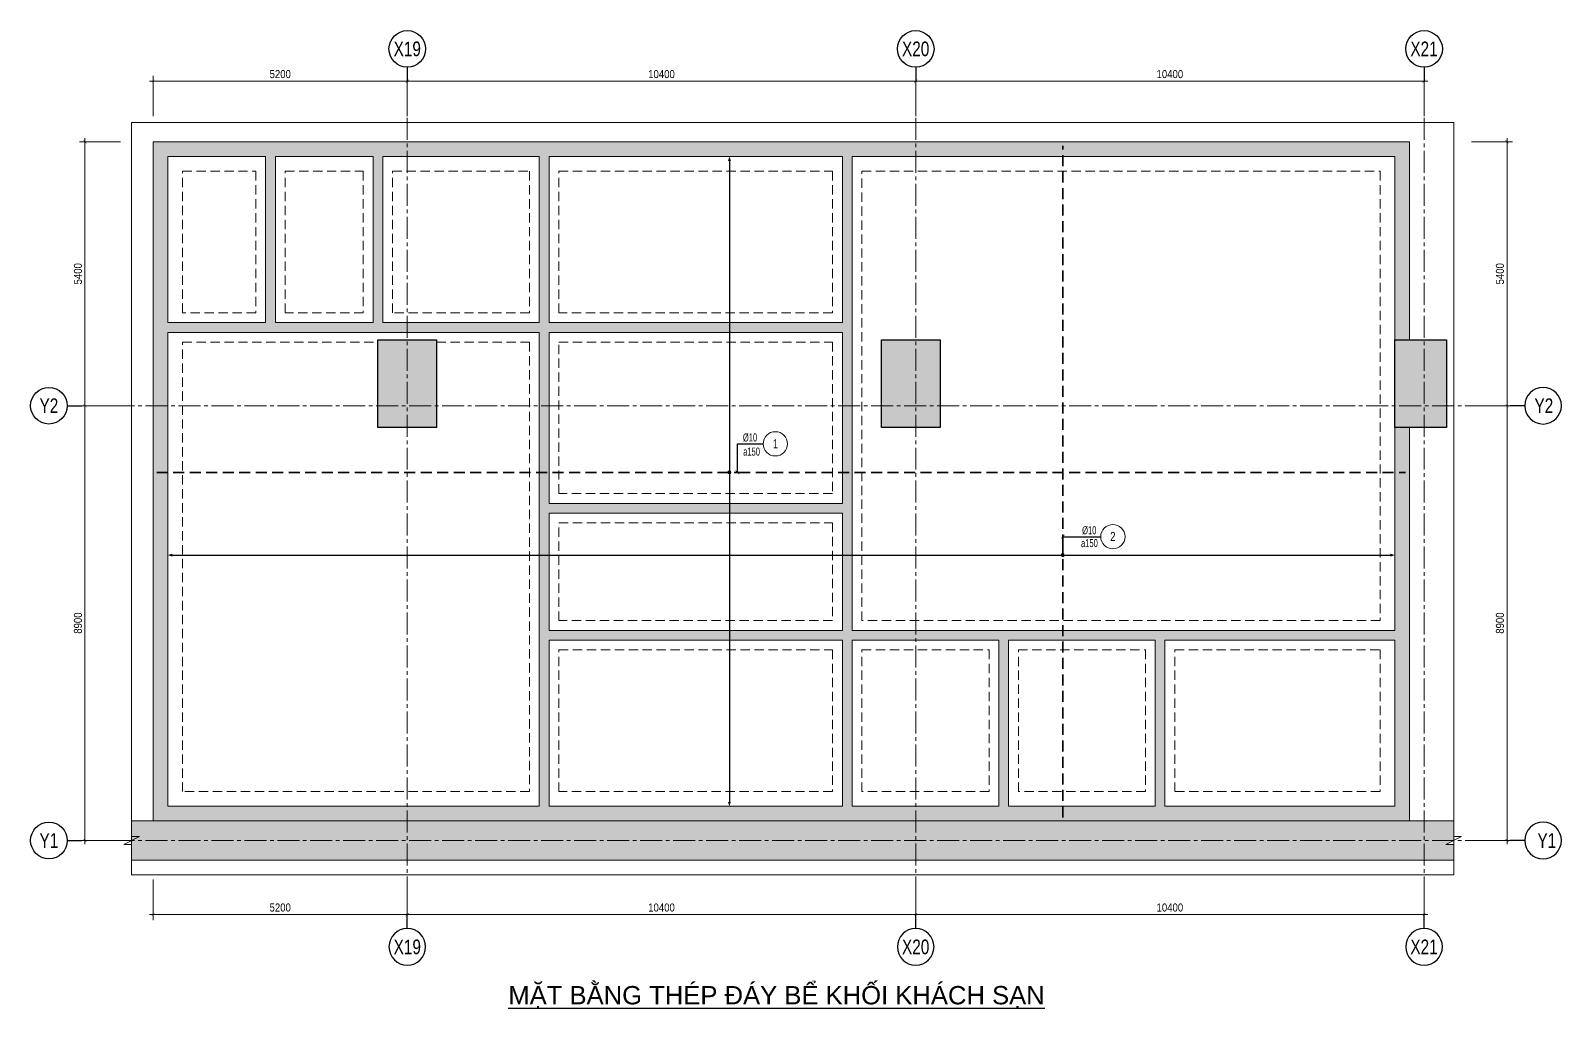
# Model space of a CAD drawing. Extents: x 512210 to 544733856, y -92216 to 2317910607.
# Drawn here: x 585305 to 616621, y -25098 to -5085 of the extents above; entities that cross this region are included whole.
import ezdxf
from ezdxf.enums import TextEntityAlignment as Align

# ---------------------------------------------------------------- set-up
doc = ezdxf.new("R2010")
doc.units = 0
doc.header["$LTSCALE"] = 300
doc.header["$MEASUREMENT"] = 0
for name, pattern in [('CENTER2', [1.125, 0.75, -0.125, 0.125, -0.125]), ('HIDDEN', [0.375, 0.25, -0.125]), ('HIDDEN2', [4.7625, 3.175, -1.5875])]:
    doc.linetypes.add(name, pattern=pattern)
doc.layers.get('0').update_dxf_attribs({"linetype": 'CONTINUOUS'})
doc.layers.get('DEFPOINTS').update_dxf_attribs({"linetype": 'CONTINUOUS'})
for name, color, linetype in [('00-3T-Dim', 8, 'CONTINUOUS'), ('3T-So hieu', 90, 'CONTINUOUS'), ('A-SYM', 7, 'CONTINUOUS'), ('NDC_S-COLUMN', 4, 'CONTINUOUS')]:
    doc.layers.add(name, color=color, linetype=linetype)
for name, color, linetype, lineweight in [('00-TT.Dim', 8, 'CONTINUOUS', 13), ('NDC_S_AXIS', 5, 'CENTER2', 15), ('NDC_S_DIM', 1, 'CONTINUOUS', 15), ('NDC_S_HATCH COLUMN AND WALL', 251, 'CONTINUOUS', 13), ('NDC_S_HATCH MATERIAL', 8, 'CONTINUOUS', 13), ('NDC_S_HIDDEN', 8, 'HIDDEN2', 20), ('NDC_S_REBAR', 4, 'CONTINUOUS', 35), ('NDC_S_SLAB', 2, 'CONTINUOUS', 18)]:
    doc.layers.add(name, color=color, linetype=linetype, lineweight=lineweight)
doc.styles.add('00. TT-Arial-B', font='arial.ttf', dxfattribs={"width": 0.85})
doc.styles.add('02. TT-ArialS', font='3t-unicode.shx', dxfattribs={"width": 0.7})
doc.styles.add('Heerim', font='', dxfattribs={"width": 0.8})
doc.styles.add('NDC_ARIAL', font='arial.ttf', dxfattribs={"width": 0.85})
doc.styles.get("Standard").update_dxf_attribs({"font": 'arial.ttf'})
doc.styles.get('Heerim').set_extended_font_data('Dotum')
doc.dimstyles.new('NDC_1-75', dxfattribs={"dimscale": 75, "dimtxt": 2.2, "dimasz": 1, "dimexe": 1.5, "dimexo": 0, "dimgap": 0.8, "dimtad": 1, "dimdec": 0, "dimdsep": 46, "dimtxsty": 'NDC_ARIAL', "dimblk": 'DIMMARK', "dimcen": 49999.938995, "dimdle": 1.5, "dimclrd": 1, "dimclre": 1, "dimclrt": 3, "dimadec": 0, "dimazin": 0, "dimtfac": 1, "dimtdec": 0, "dimtix": 1, "dimtmove": 1, "dimatfit": 3, "dimfxl": 1, "dimarcsym": 0})
pattern_1 = [(50, (-476697.46, 22090.1), (358.63009, -31.37607), [37.5, -412.5]), (355, (-476697.46, 22090.1), (-69.37567, 376.09607), [30, -330]), (100.4514, (-476667.57, 22087.48), (289.2547, 344.71977), [31.8701, -350.57106]), (46.1842, (-476697.46, 22190.1), (533.62052, -82.7595), [56.25, -618.75]), (96.6356, (-476653, 22183.2), (467.33135, 487.05894), [47.80514, -525.8565]), (351.1842, (-476697.46, 22190.1), (467.331, 487.0593), [45, -495]), (21, (-476647.46, 22165.1), (298.45353, -201.30945), [37.5, -412.5]), (326, (-476647.46, 22165.1), (121.65767, 362.57502), [30, -330]), (71.4514, (-476622.6, 22148.3), (420.11131, 161.26525), [31.8701, -350.57106]), (37.5, (-476697.46, 22090.09), (6.079928, 166.446927), [0, -326, 0, -335, 0, -331.25]), (7.5, (-476697.46, 22090.09), (131.53477, 197.205856), [0, -191, 0, -318.5, 0, -126.25]), (327.5, (-476808.96, 22090.09), (266.911218, -11.277436), [0, -125, 0, -390, 0, -517.5]), (317.5, (-476858.96, 22090.1), (291.59308, 50.05249), [0, -162.5, 0, -259, 0, -367.5]), (45, (-476697.46, 22090.1), (-150.26019, 150.26019), []), (45, (-476697.46, 22151.34), (-150.26019, 150.26019), [])]

# ---------------------------------------------------------------- blocks, each defined once
blk = doc.blocks.new('*U1')
for q in [(0, 0), (0, 2)]:
    blk.add_line((0, 4), q)
blk.add_circle((0, 9), 5)
at = {"style": 'Heerim', "width": 0.8}
blk.add_attdef('NO', text='', height=4, dxfattribs=at).set_placement((-0.01, 9.02), align=Align.MIDDLE_CENTER)
blk = doc.blocks.new('DIMMARK')
at = {"layer": 'NDC_S_DIM', "color": 1}
blk.add_line((-1.5, 0), (1, 0), dxfattribs=at)
at = {"layer": 'NDC_S_DIM', "color": 2, "const_width": 0.1}
blk.add_lwpolyline([(-0.42, -0.42), (0.42, 0.42)], dxfattribs=at)
blk = doc.blocks.new('*D502')
at = {"layer": 'DEFPOINTS', "color": 0, "transparency": 16777216}
for p in [(15600, 15142), (5200, 14424), (15600, 14424)]:
    blk.add_point(p, dxfattribs=at)
at = {"layer": 'NDC_S_DIM', "color": 1, "lineweight": -2, "transparency": 16777216}
for p, q in [((5200, 14424), (5200, 15254)), ((5275, 15142), (15525, 15142)), ((15600, 14424), (15600, 15254))]:
    blk.add_line(p, q, dxfattribs=at)
at = {"layer": 'NDC_S_DIM', "color": 1, "lineweight": -2, "transparency": 16777216, "xscale": 75, "yscale": 75, "zscale": 75, "rotation": 180}
blk.add_blockref('DIMMARK', (5200, 15142), dxfattribs=at)
at = {"layer": 'NDC_S_DIM', "color": 1, "lineweight": -2, "transparency": 16777216, "xscale": 75, "yscale": 75, "zscale": 75}
blk.add_blockref('DIMMARK', (15600, 15142), dxfattribs=at)
at = {"layer": 'NDC_S_DIM', "color": 3, "transparency": 16777216, "insert": (10400, 15286), "char_height": 165, "attachment_point": 5, "style": 'NDC_ARIAL'}
blk.add_mtext('10400', dxfattribs=at)
blk = doc.blocks.new('*D503')
at = {"layer": 'DEFPOINTS', "color": 0, "transparency": 16777216}
for p in [(-1394, 13900), (-667, 13900), (-667, 8500)]:
    blk.add_point(p, dxfattribs=at)
at = {"layer": 'NDC_S_DIM', "color": 1, "lineweight": -2, "transparency": 16777216}
for p, q in [((-667, 13900), (-1507, 13900)), ((-1394, 8575), (-1394, 13825)), ((-667, 8500), (-1507, 8500))]:
    blk.add_line(p, q, dxfattribs=at)
at = {"layer": 'NDC_S_DIM', "color": 1, "lineweight": -2, "transparency": 16777216, "xscale": 75, "yscale": 75, "zscale": 75}
for p, rotation in [((-1394, 13900), 90), ((-1394, 8500), 270)]:
    blk.add_blockref('DIMMARK', p, dxfattribs=dict(at, rotation=rotation))
at = {"layer": 'NDC_S_DIM', "color": 3, "transparency": 16777216, "insert": (-1538, 11200), "char_height": 165, "attachment_point": 5, "rotation": 90, "style": 'NDC_ARIAL'}
blk.add_mtext('5400', dxfattribs=at)
blk = doc.blocks.new('*D504')
at = {"layer": 'DEFPOINTS', "color": 0, "transparency": 16777216}
for p in [(5200, 15142), (0, 14424), (5200, 14424)]:
    blk.add_point(p, dxfattribs=at)
at = {"layer": 'NDC_S_DIM', "color": 1, "lineweight": -2, "transparency": 16777216}
for p, q in [((0, 14424), (0, 15254)), ((75, 15142), (5125, 15142)), ((5200, 14424), (5200, 15254))]:
    blk.add_line(p, q, dxfattribs=at)
at = {"layer": 'NDC_S_DIM', "color": 1, "lineweight": -2, "transparency": 16777216, "xscale": 75, "yscale": 75, "zscale": 75, "rotation": 180}
blk.add_blockref('DIMMARK', (0, 15142), dxfattribs=at)
at = {"layer": 'NDC_S_DIM', "color": 1, "lineweight": -2, "transparency": 16777216, "xscale": 75, "yscale": 75, "zscale": 75}
blk.add_blockref('DIMMARK', (5200, 15142), dxfattribs=at)
at = {"layer": 'NDC_S_DIM', "color": 3, "transparency": 16777216, "insert": (2600, 15286), "char_height": 165, "attachment_point": 5, "style": 'NDC_ARIAL'}
blk.add_mtext('5200', dxfattribs=at)
blk = doc.blocks.new('*D505')
at = {"layer": 'DEFPOINTS', "color": 0, "transparency": 16777216}
for p in [(26000, 15142), (15600, 14424), (26000, 14424)]:
    blk.add_point(p, dxfattribs=at)
at = {"layer": 'NDC_S_DIM', "color": 1, "lineweight": -2, "transparency": 16777216}
for p, q in [((15600, 14424), (15600, 15254)), ((15675, 15142), (25925, 15142)), ((26000, 14424), (26000, 15254))]:
    blk.add_line(p, q, dxfattribs=at)
at = {"layer": 'NDC_S_DIM', "color": 1, "lineweight": -2, "transparency": 16777216, "xscale": 75, "yscale": 75, "zscale": 75, "rotation": 180}
blk.add_blockref('DIMMARK', (15600, 15142), dxfattribs=at)
at = {"layer": 'NDC_S_DIM', "color": 1, "lineweight": -2, "transparency": 16777216, "xscale": 75, "yscale": 75, "zscale": 75}
blk.add_blockref('DIMMARK', (26000, 15142), dxfattribs=at)
at = {"layer": 'NDC_S_DIM', "color": 3, "transparency": 16777216, "insert": (20800, 15286), "char_height": 165, "attachment_point": 5, "style": 'NDC_ARIAL'}
blk.add_mtext('10400', dxfattribs=at)
blk = doc.blocks.new('*D506')
at = {"layer": 'DEFPOINTS', "color": 0, "transparency": 16777216}
for p in [(-1394, 8500), (-667, 8500), (-667, -400)]:
    blk.add_point(p, dxfattribs=at)
at = {"layer": 'NDC_S_DIM', "color": 1, "lineweight": -2, "transparency": 16777216}
for p, q in [((-667, 8500), (-1507, 8500)), ((-1394, -325), (-1394, 8425)), ((-667, -400), (-1507, -400))]:
    blk.add_line(p, q, dxfattribs=at)
at = {"layer": 'NDC_S_DIM', "color": 1, "lineweight": -2, "transparency": 16777216, "xscale": 75, "yscale": 75, "zscale": 75}
for p, rotation in [((-1394, 8500), 90), ((-1394, -400), 270)]:
    blk.add_blockref('DIMMARK', p, dxfattribs=dict(at, rotation=rotation))
at = {"layer": 'NDC_S_DIM', "color": 3, "transparency": 16777216, "insert": (-1538, 4050), "char_height": 165, "attachment_point": 5, "rotation": 90, "style": 'NDC_ARIAL'}
blk.add_mtext('8900', dxfattribs=at)
blk = doc.blocks.new('*D507')
at = {"layer": 'DEFPOINTS', "color": 0, "transparency": 16777216}
for p in [(5200, -1199), (15600, -1199), (15600, -1916)]:
    blk.add_point(p, dxfattribs=at)
at = {"layer": 'NDC_S_DIM', "color": 1, "lineweight": -2, "transparency": 16777216}
for p, q in [((5200, -1199), (5200, -2028)), ((15600, -1199), (15600, -2028)), ((5275, -1916), (15525, -1916))]:
    blk.add_line(p, q, dxfattribs=at)
at = {"layer": 'NDC_S_DIM', "color": 1, "lineweight": -2, "transparency": 16777216, "xscale": 75, "yscale": 75, "zscale": 75, "rotation": 180}
blk.add_blockref('DIMMARK', (5200, -1916), dxfattribs=at)
at = {"layer": 'NDC_S_DIM', "color": 1, "lineweight": -2, "transparency": 16777216, "xscale": 75, "yscale": 75, "zscale": 75}
blk.add_blockref('DIMMARK', (15600, -1916), dxfattribs=at)
at = {"layer": 'NDC_S_DIM', "color": 3, "transparency": 16777216, "insert": (10400, -1772), "char_height": 165, "attachment_point": 5, "style": 'NDC_ARIAL'}
blk.add_mtext('10400', dxfattribs=at)
blk = doc.blocks.new('*D508')
at = {"layer": 'DEFPOINTS', "color": 0, "transparency": 16777216}
for p in [(0, -1199), (5200, -1199), (5200, -1916)]:
    blk.add_point(p, dxfattribs=at)
at = {"layer": 'NDC_S_DIM', "color": 1, "lineweight": -2, "transparency": 16777216}
for p, q in [((0, -1199), (0, -2028)), ((5200, -1199), (5200, -2028)), ((75, -1916), (5125, -1916))]:
    blk.add_line(p, q, dxfattribs=at)
at = {"layer": 'NDC_S_DIM', "color": 1, "lineweight": -2, "transparency": 16777216, "xscale": 75, "yscale": 75, "zscale": 75, "rotation": 180}
blk.add_blockref('DIMMARK', (0, -1916), dxfattribs=at)
at = {"layer": 'NDC_S_DIM', "color": 1, "lineweight": -2, "transparency": 16777216, "xscale": 75, "yscale": 75, "zscale": 75}
blk.add_blockref('DIMMARK', (5200, -1916), dxfattribs=at)
at = {"layer": 'NDC_S_DIM', "color": 3, "transparency": 16777216, "insert": (2600, -1772), "char_height": 165, "attachment_point": 5, "style": 'NDC_ARIAL'}
blk.add_mtext('5200', dxfattribs=at)
blk = doc.blocks.new('*D509')
at = {"layer": 'DEFPOINTS', "color": 0, "transparency": 16777216}
for p in [(15600, -1199), (26000, -1199), (26000, -1916)]:
    blk.add_point(p, dxfattribs=at)
at = {"layer": 'NDC_S_DIM', "color": 1, "lineweight": -2, "transparency": 16777216}
for p, q in [((15600, -1199), (15600, -2028)), ((26000, -1199), (26000, -2028)), ((15675, -1916), (25925, -1916))]:
    blk.add_line(p, q, dxfattribs=at)
at = {"layer": 'NDC_S_DIM', "color": 1, "lineweight": -2, "transparency": 16777216, "xscale": 75, "yscale": 75, "zscale": 75, "rotation": 180}
blk.add_blockref('DIMMARK', (15600, -1916), dxfattribs=at)
at = {"layer": 'NDC_S_DIM', "color": 1, "lineweight": -2, "transparency": 16777216, "xscale": 75, "yscale": 75, "zscale": 75}
blk.add_blockref('DIMMARK', (26000, -1916), dxfattribs=at)
at = {"layer": 'NDC_S_DIM', "color": 3, "transparency": 16777216, "insert": (20800, -1772), "char_height": 165, "attachment_point": 5, "style": 'NDC_ARIAL'}
blk.add_mtext('10400', dxfattribs=at)
blk = doc.blocks.new('*D510')
at = {"layer": 'DEFPOINTS', "color": 0, "transparency": 16777216}
for p in [(26970, 13900), (27697, 13900), (26970, 8500)]:
    blk.add_point(p, dxfattribs=at)
at = {"layer": 'NDC_S_DIM', "color": 1, "lineweight": -2, "transparency": 16777216}
for p, q in [((26970, 13900), (27810, 13900)), ((27697, 8575), (27697, 13825)), ((26970, 8500), (27810, 8500))]:
    blk.add_line(p, q, dxfattribs=at)
at = {"layer": 'NDC_S_DIM', "color": 1, "lineweight": -2, "transparency": 16777216, "xscale": 75, "yscale": 75, "zscale": 75}
for p, rotation in [((27697, 13900), 90), ((27697, 8500), 270)]:
    blk.add_blockref('DIMMARK', p, dxfattribs=dict(at, rotation=rotation))
at = {"layer": 'NDC_S_DIM', "color": 3, "transparency": 16777216, "insert": (27553, 11200), "char_height": 165, "attachment_point": 5, "rotation": 90, "style": 'NDC_ARIAL'}
blk.add_mtext('5400', dxfattribs=at)
blk = doc.blocks.new('*D511')
at = {"layer": 'DEFPOINTS', "color": 0, "transparency": 16777216}
for p in [(26970, 8500), (27697, 8500), (26970, -400)]:
    blk.add_point(p, dxfattribs=at)
at = {"layer": 'NDC_S_DIM', "color": 1, "lineweight": -2, "transparency": 16777216}
for p, q in [((26970, 8500), (27810, 8500)), ((27697, -325), (27697, 8425)), ((26970, -400), (27810, -400))]:
    blk.add_line(p, q, dxfattribs=at)
at = {"layer": 'NDC_S_DIM', "color": 1, "lineweight": -2, "transparency": 16777216, "xscale": 75, "yscale": 75, "zscale": 75}
for p, rotation in [((27697, 8500), 90), ((27697, -400), 270)]:
    blk.add_blockref('DIMMARK', p, dxfattribs=dict(at, rotation=rotation))
at = {"layer": 'NDC_S_DIM', "color": 3, "transparency": 16777216, "insert": (27553, 4050), "char_height": 165, "attachment_point": 5, "rotation": 90, "style": 'NDC_ARIAL'}
blk.add_mtext('8900', dxfattribs=at)
blk = doc.blocks.new('11111')
at = {"layer": 'NDC_S_HATCH COLUMN AND WALL'}
h = blk.add_hatch(color=256, dxfattribs=at)
h.paths.add_polyline_path([(5800, 9850), (4600, 9850), (4600, 8500), (5800, 8500)])
h.paths.add_polyline_path([(5800, 8050), (5800, 8500), (4600, 8500), (4600, 8050)])
for points in [[(14900, 9850), (16100, 9850), (16100, 8050), (14900, 8050)], [(25400, 9850), (26458.5, 9850), (26458.5, 8050), (25400, 8050)]]:
    blk.add_hatch(color=256, dxfattribs=at).paths.add_polyline_path(points)
at = {"layer": 'NDC_S_HATCH MATERIAL'}
h = blk.add_hatch(dxfattribs=at)
h.set_pattern_fill('BT-01', color=256, scale=50, pattern_type=2)
h.set_pattern_definition(pattern_1)
h.paths.add_polyline_path([(25700, 13900), (0, 13900), (0, 8500), (300, 8500), (300, 10000), (7900, 10000), (7900, 8500), (8100, 8500), (8100, 10000), (14100, 10000), (14100, 8500), (14300, 8500), (14300, 13600), (25400, 13600), (25400, 9850), (25700, 9850)])
h.paths.add_polyline_path([(14100, 13600), (14100, 10200), (8100, 10200), (8100, 13600)], flags=16)
h.paths.add_polyline_path([(7900, 13600), (7900, 10200), (4700, 10200), (4700, 13600)], flags=16)
h.paths.add_polyline_path([(4500, 13600), (4500, 10200), (2500, 10200), (2500, 13600)], flags=16)
h.paths.add_polyline_path([(2300, 13600), (2300, 10200), (300, 10200), (300, 13600)], flags=16)
h = blk.add_hatch(dxfattribs=at)
h.set_pattern_fill('BT-01', color=256, scale=50, pattern_type=2)
h.set_pattern_definition(pattern_1)
h.paths.add_polyline_path([(14300, 8500), (14100, 8500), (14100, 6500), (8100, 6500), (8100, 8500), (7900, 8500), (7900, 300), (300, 300), (300, 8500), (0, 8500), (0, 0), (25700, 0), (25700, 8050), (25400, 8050), (25400, 3900), (14300, 3900)])
h.paths.add_polyline_path([(8100, 6300), (14100, 6300), (14100, 3900), (8100, 3900)], flags=16)
h.paths.add_polyline_path([(8100, 3700), (14100, 3700), (14100, 300), (8100, 300)], flags=16)
h.paths.add_polyline_path([(14300, 3700), (17300, 3700), (17300, 300), (14300, 300)], flags=16)
h.paths.add_polyline_path([(17500, 3700), (20500, 3700), (20500, 300), (17500, 300)], flags=16)
h.paths.add_polyline_path([(20700, 3700), (25400, 3700), (25400, 300), (20700, 300)], flags=16)
h = blk.add_hatch(dxfattribs=at)
h.set_pattern_fill('BT-01', color=256, scale=100, style=0, pattern_type=2)
h.set_pattern_definition([(50, (-476697.46, 22090.1), (717.2602, -62.75213), [75, -825]), (355, (-476697.46, 22090.1), (-138.7513, 752.1921), [60, -660]), (100.4514, (-476637.7, 22084.86), (578.5094, 689.4395), [63.7402, -701.1421]), (46.1842, (-476697.5, 22290.1), (1067.241, -165.519), [112.5, -1237.5]), (96.6356, (-476608.5, 22276.3), (934.6627, 974.1179), [95.6103, -1051.713]), (351.1842, (-476697.5, 22290.1), (934.662, 974.1186), [90, -990]), (21, (-476597.46, 22240.1), (596.90705, -402.6189), [75, -825]), (326, (-476597.46, 22240.1), (243.3153, 725.15), [60, -660]), (71.4514, (-476547.7, 22206.54), (840.2226, 322.5305), [63.7402, -701.1421]), (37.5, (-476697.46, 22090.1), (12.15986, 332.89385), [0, -652, 0, -670, 0, -662.5]), (7.5, (-476697.46, 22090.1), (263.06954, 394.4117), [0, -382, 0, -637, 0, -252.5]), (327.5, (-476920.46, 22090.1), (533.82244, -22.55487), [0, -250, 0, -780, 0, -1035]), (317.5, (-477020.46, 22090.1), (583.18617, 100.105), [0, -325, 0, -518, 0, -735]), (45, (-476697.46, 22090.1), (-300.52038, 300.52038), []), (45, (-476697.46, 22212.6), (-300.52038, 300.52038), [])])
h.paths.add_polyline_path([(26608.5, 0), (-441.5, 0), (-441.5, -800), (26608.5, -800), (26608.5, -480), (26448.5, -480), (26608.5, -400)])
at = {"layer": 'NDC_S-COLUMN'}
for points in [[(4600, 9850), (5800, 9850), (5800, 8050), (4600, 8050)], [(14900, 9850), (16100, 9850), (16100, 8050), (14900, 8050)], [(25400, 9850), (26458.5, 9850), (26458.5, 8050), (25400, 8050)]]:
    blk.add_lwpolyline(points, close=True, dxfattribs=at)
at = {"layer": 'NDC_S_AXIS', "ltscale": 2}
for points in [[(5200, 15065.5), (5200, -2071.3)], [(15600, 15065.5), (15600, -2071.3)], [(26000, 15065.5), (26000, -2071.3)], [(-1509.1, 8500), (27101.4, 8500)], [(-1509.1, -400), (27101.4, -400)]]:
    blk.add_lwpolyline(points, dxfattribs=at)
at = {"layer": 'NDC_S_DIM', "color": 250}
blk.add_lwpolyline([(-441.5, -1099.9), (26608.5, -1099.9), (26608.5, 14298.5), (-441.5, 14298.5)], close=True, dxfattribs=at)
blk.add_lwpolyline([(-441.5, -1099.9), (26608.5, -1099.9), (26608.5, 14298.5), (-441.5, 14298.5)], close=True, dxfattribs=at)
at = {"layer": 'NDC_S_DIM'}
for points in [[(-441.5, -960), (-441.5, -480), (-601.5, -480), (-281.5, -320), (-441.5, -320), (-441.5, 160)], [(26608.5, -960), (26608.5, -480), (26448.5, -480), (26768.5, -320), (26608.5, -320), (26608.5, 160)]]:
    blk.add_lwpolyline(points, dxfattribs=at)
at = {"layer": 'NDC_S_HIDDEN', "ltscale": 0.2}
for points in [[(600, 13300), (2100, 13300), (2100, 10400), (600, 10400)], [(2700, 13300), (4300, 13300), (4300, 10400), (2700, 10400)], [(4900, 13300), (7700, 13300), (7700, 10400), (4900, 10400)], [(8300, 13300), (13900, 13300), (13900, 10400), (8300, 10400)], [(14500, 13300), (25100, 13300), (25100, 4100), (14500, 4100)], [(8300, 9800), (13900, 9800), (13900, 6700), (8300, 6700)], [(8300, 6100), (13900, 6100), (13900, 4100), (8300, 4100)], [(8300, 3500), (13900, 3500), (13900, 600), (8300, 600)], [(14500, 3500), (17100, 3500), (17100, 600), (14500, 600)], [(17700, 3500), (20300, 3500), (20300, 600), (17700, 600)], [(20900, 3500), (25100, 3500), (25100, 600), (20900, 600)]]:
    blk.add_lwpolyline(points, close=True, dxfattribs=at)
blk.add_lwpolyline([(5800, 9800), (7700, 9800), (7700, 600), (600, 600), (600, 9800), (4600, 9800)], dxfattribs=at)
at = {"layer": 'NDC_S_SLAB'}
for points in [[(25700, 9850), (25700, 13900), (0, 13900), (0, 0), (25700, 0), (25700, 8050)], [(2300, 13600), (300, 13600), (300, 10200)], [(4500, 13600), (2500, 13600)], [(7900, 13600), (4700, 13600)], [(14100, 13600), (8100, 13600)], [(25400, 3900), (25400, 13600), (14300, 13600)], [(300, 10000), (300, 300), (7900, 300)], [(20700, 300), (25400, 300), (25400, 3700)], [(26608.5, 0), (-441.5, 0)], [(8100, 300), (14100, 300)], [(14300, 300), (17300, 300)], [(17500, 300), (20500, 300)], [(26608.5, -800), (-441.5, -800)]]:
    blk.add_lwpolyline(points, dxfattribs=at)
for points in [[(2300, 10200), (300, 10200), (300, 13600), (2300, 13600)], [(4500, 10200), (2500, 10200), (2500, 13600), (4500, 13600)], [(7900, 13600), (4700, 13600), (4700, 10200), (7900, 10200)], [(14100, 10200), (8100, 10200), (8100, 13600), (14100, 13600)], [(14300, 13600), (25400, 13600), (25400, 3900), (14300, 3900)], [(300, 10000), (7900, 10000), (7900, 300), (300, 300)], [(8100, 6500), (14100, 6500), (14100, 10000), (8100, 10000)], [(8100, 6300), (14100, 6300), (14100, 3900), (8100, 3900)], [(8100, 3700), (14100, 3700), (14100, 300), (8100, 300)], [(14300, 3700), (17300, 3700), (17300, 300), (14300, 300)], [(17500, 3700), (20500, 3700), (20500, 300), (17500, 300)], [(20700, 3700), (25400, 3700), (25400, 300), (20700, 300)]]:
    blk.add_lwpolyline(points, close=True, dxfattribs=at)
at = {"layer": 'A-SYM', "xscale": 75, "yscale": 75, "zscale": 75}
for p, values in [((5200, 15127), {'NO': 'X19'}), ((15600, 15127), {'NO': 'X20'}), ((26000, 15127), {'NO': 'X21'})]:
    blk.add_blockref('*U1', p, dxfattribs=at).add_auto_attribs(values)
at = {"layer": 'A-SYM'}
ref = blk.add_blockref('*U1', (-1456.4, 8500), dxfattribs=dict(at, xscale=75.00000000000011, yscale=75.00000000000011, zscale=75.00000000000011, rotation=90))
ref.add_attrib('NO', 'Y2', dxfattribs={"layer": '0', "height": 300, "style": 'Heerim', "width": 0.8}).set_placement((-2132.7, 8499.5), align=Align.MIDDLE_CENTER)
ref = blk.add_blockref('*U1', (27759.4, 8500), dxfattribs=dict(at, xscale=-75, yscale=75, zscale=75, rotation=270))
ref.add_attrib('NO', 'Y2', dxfattribs={"layer": '0', "height": 300, "style": 'Heerim', "width": 0.8}).set_placement((28450.7, 8499.5), align=Align.MIDDLE_CENTER)
ref = blk.add_blockref('*U1', (-1456.4, -400), dxfattribs=dict(at, xscale=75.00000000000011, yscale=75.00000000000011, zscale=75.00000000000011, rotation=90))
ref.add_attrib('NO', 'Y1', dxfattribs={"layer": '0', "height": 300, "style": 'Heerim', "width": 0.8}).set_placement((-2132.7, -400.5), align=Align.MIDDLE_CENTER)
ref = blk.add_blockref('*U1', (27759.4, -400), dxfattribs=dict(at, xscale=-75, yscale=75, zscale=75, rotation=270))
ref.add_attrib('NO', 'Y1', dxfattribs={"layer": '0', "height": 300, "style": 'Heerim', "width": 0.8}).set_placement((28511.3, -400.5), align=Align.MIDDLE_CENTER)
ref = blk.add_blockref('*U1', (5200, -1901), dxfattribs=dict(at, xscale=-75, yscale=75, zscale=75, rotation=180))
ref.add_attrib('NO', 'X19', dxfattribs={"layer": '0', "height": 300, "style": 'Heerim', "width": 0.8}).set_placement((5199.5, -2576.9), align=Align.MIDDLE_CENTER)
ref = blk.add_blockref('*U1', (15600, -1901), dxfattribs=dict(at, xscale=-75, yscale=75, zscale=75, rotation=180))
ref.add_attrib('NO', 'X20', dxfattribs={"layer": '0', "height": 300, "style": 'Heerim', "width": 0.8}).set_placement((15599.5, -2576.9), align=Align.MIDDLE_CENTER)
ref = blk.add_blockref('*U1', (26000, -1901), dxfattribs=dict(at, xscale=-75, yscale=75, zscale=75, rotation=180))
ref.add_attrib('NO', 'X21', dxfattribs={"layer": '0', "height": 300, "style": 'Heerim', "width": 0.8}).set_placement((25999.5, -2576.9), align=Align.MIDDLE_CENTER)
at = {"layer": 'NDC_S_DIM'}
for base, p1, p2, picture, middle in [((5200, 15141.8), (0, 14424.5), (5200, 14424.5), '*D504', (2600, 15286.1)), ((15600, 15141.8), (5200, 14424.5), (15600, 14424.5), '*D502', (10400, 15286.1)), ((26000, 15141.8), (15600, 14424.5), (26000, 14424.5), '*D505', (20800, 15286.1)), ((5200, -1915.9), (0, -1198.5), (5200, -1198.5), '*D508', (2600, -1771.7)), ((15600, -1915.9), (5200, -1198.5), (15600, -1198.5), '*D507', (10400, -1771.7)), ((26000, -1915.9), (15600, -1198.5), (26000, -1198.5), '*D509', (20800, -1771.7))]:
    dim = blk.add_linear_dim(base=base, p1=p1, p2=p2, dimstyle='NDC_1-75', dxfattribs=at)
    dim.commit()
    dim.dimension.update_dxf_attribs({"geometry": picture, "text_midpoint": middle})
for base, p1, p2, picture, middle in [((-1394.1, 13900), (-666.6, 8500), (-666.6, 13900), '*D503', (-1538.3, 11200)), ((27697.1, 13900), (26969.6, 8500), (26969.6, 13900), '*D510', (27552.8, 11200)), ((-1394.1, 8500), (-666.6, -400), (-666.6, 8500), '*D506', (-1538.3, 4050)), ((27697.1, 8500), (26969.6, -400), (26969.6, 8500), '*D511', (27552.8, 4050))]:
    dim = blk.add_linear_dim(base=base, p1=p1, p2=p2, angle=90, dimstyle='NDC_1-75', dxfattribs=at)
    dim.commit()
    dim.dimension.update_dxf_attribs({"geometry": picture, "text_midpoint": middle})

msp = doc.modelspace()

# ---------------------------------------------------------------- hatches: boundary and pattern name
at = {"layer": '00-TT.Dim'}
h = msp.add_hatch(color=3, dxfattribs=at)
edge = h.paths.add_edge_path()
edge.add_arc((599600.7, -14127.9), 32.2, 0, 360)
h = msp.add_hatch(color=3, dxfattribs=at)
edge = h.paths.add_edge_path()
edge.add_arc((599600.7, -14127.9), 32.2, 0, 360)
h = msp.add_hatch(color=3, dxfattribs=at)
edge = h.paths.add_edge_path()
edge.add_arc((606419.6, -15820.4), 32.2, 0, 360)
h = msp.add_hatch(color=3, dxfattribs=at)
edge = h.paths.add_edge_path()
edge.add_arc((606419.6, -15820.4), 32.2, 0, 360)

# ---------------------------------------------------------------- linework, layer by layer
at = {"layer": '00-3T-Dim'}
for p, q in [((599600.7, -7751.9), (599600.7, -13952.1)), ((599600.7, -13952.1), (599600.7, -20871.9)), ((588201.8, -15820.4), (606243.7, -15820.4)), ((606243.7, -15820.4), (613121.8, -15820.4))]:
    msp.add_line(p, q, dxfattribs=at)
at = {"layer": '00-TT.Dim', "color": 2}
for points in [[(599525.7, -7661.9, 15, 15, 0), (599675.7, -7661.9, 0, 0, 0)], [(588111.8, -15895.4, 15, 15, 0), (588111.8, -15745.4, 0, 0, 0)], [(613211.8, -15895.4, 15, 15, 0), (613211.8, -15745.4, 0, 0, 0)], [(599525.7, -20961.9, 15, 15, 0), (599675.7, -20961.9, 0, 0, 0)]]:
    msp.add_lwpolyline(points, format="xyseb", dxfattribs=at)
at = {"layer": '00-TT.Dim', "color": 8}
for centre in [(600540, -13543.2), (607445.7, -15443.6)]:
    msp.add_circle(centre, 248.6, dxfattribs=at)
at = {"layer": '00-TT.Dim', "color": 3}
for centre in [(599600.7, -14127.9), (606419.6, -15820.4)]:
    msp.add_circle(centre, 32.2, dxfattribs=at)
at = {"layer": '00-TT.Dim', "color": 2}
for points in [[(599570.7, -7751.9), (599600.7, -7661.9), (599630.7, -7751.9)], [(588201.8, -15850.4), (588111.8, -15820.4), (588201.8, -15790.4)], [(613121.8, -15850.4), (613211.8, -15820.4), (613121.8, -15790.4)], [(599570.7, -20871.9), (599600.7, -20961.9), (599630.7, -20871.9)]]:
    msp.add_solid(points, dxfattribs=at)
at = {"layer": 'NDC_S_REBAR', "linetype": 'HIDDEN', "ltscale": 3, "flags": 128}
for points in [[(606419.6, -15620.3), (606419.6, -7443.8)], [(587885.1, -14127.9), (599800.8, -14127.9)], [(599800.8, -14127.9), (613429.9, -14127.9)], [(606419.6, -21188.6), (606419.6, -15620.3)]]:
    msp.add_lwpolyline(points, dxfattribs=at)

# ---------------------------------------------------------------- block references
at = {"layer": 'NDC_S_HIDDEN'}
msp.add_blockref('11111', (587811.8, -21261.9), dxfattribs=at)

# ---------------------------------------------------------------- texts
at = {"linetype": 'HIDDEN'}
msp.add_text('%%UMẶT BẰNG THÉP ĐÁY BỂ KHỐI KHÁCH SẠN', height=375, dxfattribs=at).set_placement((595078.3, -25015.4))
at = {"layer": '00-TT.Dim', "color": 7, "style": '00. TT-Arial-B', "width": 0.75}
for s, p in [('1', (600544.2, -13543.2)), ('2', (607445.7, -15439.3))]:
    msp.add_text(s, height=187.5, dxfattribs=at).set_placement(p, align=Align.MIDDLE_CENTER)
at = {"layer": '3T-So hieu', "style": '02. TT-ArialS', "width": 0.7}
for s, p in [('%%c10', (600169.1, -13412.4)), ('a150', (600226.1, -13701.4)), ('%%c10', (607108.2, -15312)), ('a150', (607138.2, -15574))]:
    msp.add_text(s, height=165, dxfattribs=at).set_placement(p, align=Align.MIDDLE_RIGHT)

# ---------------------------------------------------------------- leaders
at = {"layer": 'NDC_S_DIM'}
for points in [[(599765.9, -14127.9), (599765.9, -13543.2), (600291.4, -13543.2)], [(606419.6, -15443.6), (606671.6, -15443.6), (607197.1, -15443.6)]]:
    msp.add_leader(points, dimstyle='NDC_1-75', override={"dimgap": 0.8, "dimtad": 0, "dimldrblk": 'ARCHTICK'}, dxfattribs=at)

doc.saveas('drawing.dxf')
